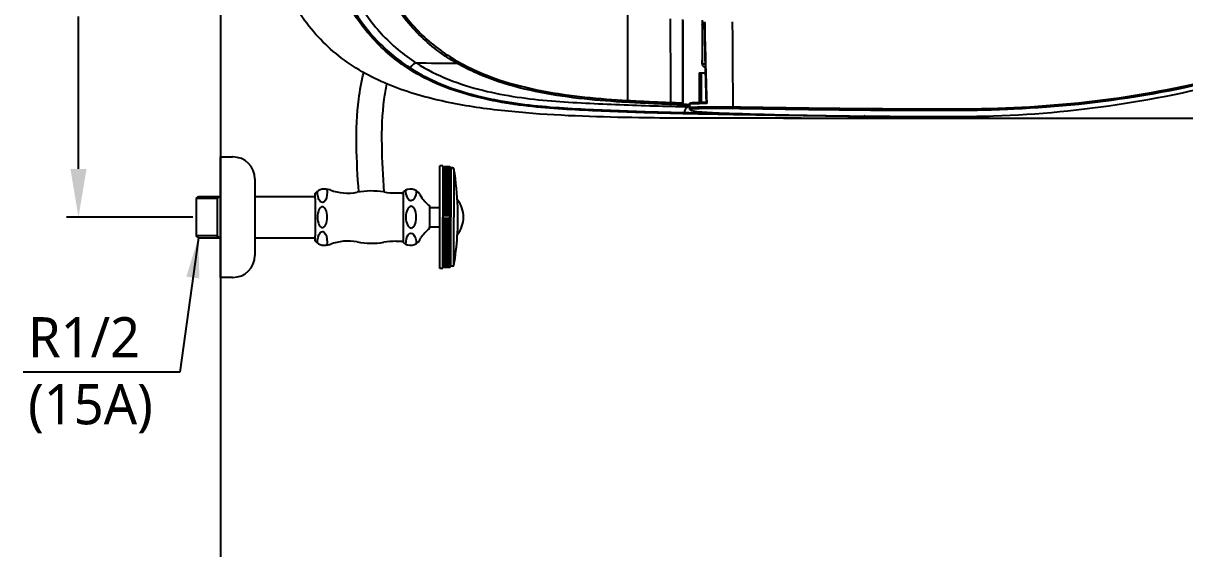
# Model space of a CAD drawing. Extents: x 5956 to 12061, y 2783 to 5292.
# Drawn here: x 9328 to 9906, y 4097 to 4358 of the extents above; entities that cross this region are included whole.
import ezdxf

# ---------------------------------------------------------------- set-up
doc = ezdxf.new("R2010")
doc.units = 0
doc.header["$LTSCALE"] = 20
doc.header["$MEASUREMENT"] = 0
doc.layers.get('0').update_dxf_attribs({"linetype": 'CONTINUOUS'})
doc.layers.get('DEFPOINTS').update_dxf_attribs({"linetype": 'CONTINUOUS'})
for name, color, linetype in [('1', 7, 'CONTINUOUS'), ('2', 2, 'CONTINUOUS'), ('4', 4, 'CONTINUOUS'), ('6', 6, 'CONTINUOUS')]:
    doc.layers.add(name, color=color, linetype=linetype)
doc.styles.add('ROMANS', font='NanumGothic.ttf', dxfattribs={"height": 10.144927})
doc.styles.get("Standard").update_dxf_attribs({"font": 'NanumGothic.ttf'})
doc.dimstyles.get("Standard").update_dxf_attribs({"dimtxt": 2.7, "dimasz": 2.5, "dimexe": 1.5, "dimexo": 1.5, "dimgap": 1.5, "dimtad": 1, "dimdec": 0, "dimlfac": 10, "dimzin": 0, "dimdsep": 46, "dimtxsty": 'Standard', "dimcen": 0, "dimclrt": 2, "dimadec": 0, "dimazin": 0, "dimtfac": 1, "dimtdec": 0, "dimtmove": 0, "dimatfit": 3, "dimfxl": 0, "dimtolj": 1, "dimtzin": 0, "dimarcsym": 0})

# ---------------------------------------------------------------- blocks, each defined once
blk = doc.blocks.new('*D19')
at = {"color": 3, "lineweight": -2}
for p, q in [((9426.27, 4511.75), (9349.5, 4511.75)), ((9355.5, 4487.75), (9355.5, 4411.82)), ((9355.5, 4285.75), (9355.5, 4361.69)), ((9412.43, 4261.75), (9349.5, 4261.75))]:
    blk.add_line(p, q, dxfattribs=at)
at = {"color": 3}
for points in [[(9351.5, 4487.75), (9359.5, 4487.75), (9355.5, 4511.75)], [(9351.5, 4285.75), (9359.5, 4285.75), (9355.5, 4261.75)]]:
    blk.add_solid(points, dxfattribs=at)
at = {"layer": 'DEFPOINTS', "color": 0}
for p in [(9428.07, 4511.75), (9355.5, 4261.75), (9414.23, 4261.75)]:
    blk.add_point(p, dxfattribs=at)
at = {"color": 2, "insert": (9355.5, 4386.75), "char_height": 24, "attachment_point": 5}
blk.add_mtext('\\A1;250', dxfattribs=at)
blk = doc.blocks.new('*D23')
at = {"color": 3, "lineweight": -2}
for p, q in [((9717.11, 4710.15), (10255.14, 4710.15)), ((10249.14, 4686.15), (10249.14, 4535.53)), ((10249.14, 4334.95), (10249.14, 4485.57)), ((9706.09, 4310.95), (10255.14, 4310.95))]:
    blk.add_line(p, q, dxfattribs=at)
at = {"color": 3}
for points in [[(10245.14, 4686.15), (10253.14, 4686.15), (10249.14, 4710.15)], [(10245.14, 4334.95), (10253.14, 4334.95), (10249.14, 4310.95)]]:
    blk.add_solid(points, dxfattribs=at)
at = {"layer": 'DEFPOINTS', "color": 0}
for p in [(9715.31, 4710.15), (9704.29, 4310.95), (10249.14, 4310.95)]:
    blk.add_point(p, dxfattribs=at)
at = {"color": 2, "insert": (10249.14, 4510.55), "char_height": 24, "attachment_point": 5}
blk.add_mtext('\\A1;400', dxfattribs=at)

msp = doc.modelspace()

# ---------------------------------------------------------------- linework, layer by layer
at = {"layer": '1', "color": 0, "linetype": 'Continuous'}
for p, q in [((9665.69, 4357.87), (9665.69, 4357.87)), ((9665.69, 4339.87), (9665.69, 4337.99)), ((9665.69, 4339.87), (9665.69, 4339.87)), ((9664.19, 4333.55), (9664.19, 4318.73)), ((9664.19, 4333.55), (9665.35, 4333.55)), ((9665.35, 4318.54), (9665.35, 4333.55)), ((9665.35, 4333.55), (9667.41, 4333.55)), ((9659.34, 4317.47), (9659.34, 4315.97))]:
    msp.add_line(p, q, dxfattribs=at)
for centre, major_axis, ratio, start_param, end_param in [((9649.63, 4318.9), (0.039, 0.999), 0.419701, 3.158248, 4.656488), ((9654.89, 4318.62), (0.842, 0.539), 0.999869, 4.114012, 5.713433), ((9655.22, 4318.16), (0.775, 0.632), 0.999905, 4.005887, 5.599177), ((9660.34, 4315.97), (-1, 0.02), 0.999469, 0.020314, 1.588796), ((9660.35, 4316.39), (-1, 0.02), 0.99947, 0.020334, 1.589155), ((9680.52, 4316.78), (0.017, 1), 0.443476, 3.178529, 4.629434), ((9656.26, 4314.23), (-0.022, -1), 0.481756, 0.038237, 1.154036), ((9687.88, 4313.65), (-0.015, -1), 0.445343, 0.038349, 1.129943), ((9687.88, 4313.65), (0.02, 1), 0.526618, 3.181984, 4.187186), ((9693.99, 4313.54), (0.015, 1), 0.437994, 3.180031, 4.120084), ((9738.19, 4312.9), (0.015, 1), 0.369102, 3.182149, 3.832085), ((9745.74, 4312.5), (0.52, 0.854), 0.997245, 3.688131, 5.25748)]:
    msp.add_ellipse(centre, major_axis=major_axis, ratio=ratio, start_param=start_param, end_param=end_param, dxfattribs=at)
for points, knots in [([(9675.94, 4310.95), (9662.03, 4310.96), (9648.13, 4311.02), (9615.48, 4311.52), (9596.74, 4312.07), (9568.66, 4314.4), (9559.28, 4315.44), (9540.72, 4318.44), (9531.53, 4320.4), (9513.53, 4325.89), (9504.74, 4329.45), (9488.52, 4338.79), (9480.96, 4344.72), (9471.47, 4355), (9468.58, 4358.66), (9463.29, 4366.42), (9460.89, 4370.53), (9454.51, 4383.08), (9451.25, 4391.83), (9445.96, 4409.8), (9443.95, 4419.04), (9440.77, 4437.42), (9439.59, 4446.64), (9436.83, 4474.33), (9436.08, 4492.85), (9436.13, 4529.98), (9436.95, 4548.65), (9439.84, 4576.53), (9441.07, 4585.78), (9444.39, 4604.16), (9446.47, 4613.33), (9451.9, 4631.1), (9455.24, 4639.73), (9461.75, 4652.07), (9464.19, 4656.11), (9469.63, 4663.8), (9472.6, 4667.41), (9482.27, 4677.5), (9489.92, 4683.27), (9506.28, 4692.34), (9515.13, 4695.78), (9533.08, 4701.06), (9542.18, 4702.92), (9560.51, 4705.79), (9569.74, 4706.8), (9597.55, 4709.05), (9616.24, 4709.59), (9648.7, 4710.08), (9662.53, 4710.13), (9678.35, 4710.14)], [0, 0, 0, 0, 0.054995, 0.054995, 0.129163, 0.129163, 0.166246, 0.166246, 0.20333, 0.20333, 0.240414, 0.240414, 0.277498, 0.277498, 0.296039, 0.296039, 0.314581, 0.314581, 0.351665, 0.351665, 0.388749, 0.388749, 0.425833, 0.425833, 0.5, 0.5, 0.574167, 0.574167, 0.611251, 0.611251, 0.648335, 0.648335, 0.685419, 0.685419, 0.703961, 0.703961, 0.722502, 0.722502, 0.759586, 0.759586, 0.79667, 0.79667, 0.833754, 0.833754, 0.870837, 0.870837, 0.945005, 0.945005, 1, 1, 1, 1]), ([(9628.64, 4701.26), (9628.64, 4699.81), (9628.64, 4698.36), (9628.64, 4688.05), (9628.64, 4679.19), (9628.64, 4652.59), (9628.64, 4634.85), (9628.64, 4599.34), (9628.64, 4581.59), (9628.64, 4546.07), (9628.64, 4528.31), (9628.64, 4492.78), (9628.64, 4475.02), (9628.64, 4439.5), (9628.64, 4421.74), (9628.64, 4386.24), (9628.64, 4368.5), (9628.64, 4340.45), (9628.64, 4330.14), (9628.64, 4319.83)], [0, 0, 0, 0, 0.011429, 0.011429, 0.081225, 0.081225, 0.220815, 0.220815, 0.360405, 0.360405, 0.499996, 0.499996, 0.639586, 0.639586, 0.779177, 0.779177, 0.918767, 0.918767, 1, 1, 1, 1]), ([(9519.78, 4335.56), (9516.55, 4337.63), (9513.44, 4339.9), (9507.49, 4344.91), (9504.65, 4347.65), (9496.75, 4356.33), (9492.23, 4362.85), (9484.56, 4376.96), (9481.5, 4384.35), (9476.41, 4399.57), (9474.39, 4407.42), (9469.43, 4430.94), (9467.51, 4446.76), (9464.81, 4478.52), (9464.25, 4494.47), (9464.24, 4526.49), (9464.81, 4542.52), (9467.51, 4574.29), (9469.43, 4590.1), (9474.35, 4613.54), (9476.36, 4621.33), (9481.46, 4636.64), (9484.52, 4644.03), (9492.1, 4658.03), (9496.7, 4664.7), (9507.27, 4676.33), (9513.31, 4681.39), (9519.78, 4685.53)], [0, 0, 0, 0, 0.03125, 0.03125, 0.0625, 0.0625, 0.125, 0.125, 0.1875, 0.1875, 0.25, 0.25, 0.375, 0.375, 0.5, 0.5, 0.625, 0.625, 0.75, 0.75, 0.8125, 0.8125, 0.875, 0.875, 0.9375, 0.9375, 1, 1, 1, 1]), ([(9520.43, 4685.04), (9513.98, 4680.91), (9507.97, 4675.87), (9497.47, 4664.32), (9492.88, 4657.68), (9485.3, 4643.68), (9482.25, 4636.32), (9477.17, 4621.1), (9475.15, 4613.28), (9470.22, 4589.86), (9468.3, 4574.09), (9465.6, 4542.41), (9465.03, 4526.49), (9465.03, 4494.51), (9465.61, 4478.56), (9468.32, 4446.85), (9470.25, 4431.06), (9475.21, 4407.6), (9477.23, 4399.78), (9482.3, 4384.64), (9485.34, 4377.29), (9492.97, 4363.25), (9497.5, 4356.73), (9507.98, 4345.2), (9514, 4340.17), (9520.43, 4336.05)], [0, 0, 0, 0, 0.0625, 0.0625, 0.125, 0.125, 0.1875, 0.1875, 0.25, 0.25, 0.375, 0.375, 0.5, 0.5, 0.625, 0.625, 0.75, 0.75, 0.8125, 0.8125, 0.875, 0.875, 0.9375, 0.9375, 1, 1, 1, 1]), ([(9523.48, 4682.57), (9521.91, 4681.57), (9520.33, 4680.49), (9517.28, 4678.26), (9515.79, 4677.1), (9511.44, 4673.45), (9508.69, 4670.82), (9503.5, 4665.13), (9501.04, 4662.04), (9496.55, 4655.61), (9494.51, 4652.27), (9488.94, 4641.95), (9485.92, 4634.62), (9480.93, 4619.56), (9478.98, 4611.94), (9474.15, 4588.92), (9472.24, 4573.36), (9469.56, 4542.05), (9468.99, 4526.25), (9468.99, 4494.72), (9469.56, 4478.93), (9472.26, 4447.51), (9474.2, 4431.8), (9479.07, 4408.78), (9481.03, 4401.19), (9485.99, 4386.3), (9489.03, 4378.94), (9494.61, 4368.66), (9496.64, 4365.34), (9501.09, 4358.98), (9503.54, 4355.91), (9508.74, 4350.22), (9511.49, 4347.59), (9517.28, 4342.75), (9520.35, 4340.51), (9523.48, 4338.52)], [0, 0, 0, 0, 0.015625, 0.015625, 0.03125, 0.03125, 0.0625, 0.0625, 0.09375, 0.09375, 0.125, 0.125, 0.1875, 0.1875, 0.25, 0.25, 0.375, 0.375, 0.5, 0.5, 0.625, 0.625, 0.75, 0.75, 0.8125, 0.8125, 0.875, 0.875, 0.90625, 0.90625, 0.9375, 0.9375, 0.96875, 0.96875, 1, 1, 1, 1]), ([(9543.58, 4338.4), (9541.88, 4339.37), (9540.16, 4340.43), (9536.87, 4342.6), (9535.26, 4343.73), (9530.57, 4347.29), (9527.6, 4349.86), (9519.23, 4358.2), (9514.33, 4364.68), (9506.41, 4378.44), (9503.25, 4385.85), (9498.16, 4400.92), (9496.21, 4408.57), (9491.44, 4431.74), (9489.65, 4447.48), (9487.14, 4479.13), (9486.64, 4494.94), (9486.65, 4526.53), (9487.16, 4542.31), (9489.04, 4565.95), (9489.82, 4573.83), (9491.85, 4589.57), (9493.09, 4597.43), (9496.31, 4612.95), (9498.28, 4620.62), (9503.42, 4635.68), (9506.56, 4642.95), (9514.45, 4656.58), (9519.34, 4663.02), (9527.67, 4671.3), (9530.62, 4673.85), (9536.86, 4678.56), (9540.18, 4680.74), (9543.57, 4682.69)], [0, 0, 0, 0, 0.015625, 0.015625, 0.03125, 0.03125, 0.0625, 0.0625, 0.125, 0.125, 0.1875, 0.1875, 0.25, 0.25, 0.375, 0.375, 0.5, 0.5, 0.625, 0.625, 0.6875, 0.6875, 0.75, 0.75, 0.8125, 0.8125, 0.875, 0.875, 0.9375, 0.9375, 0.96875, 0.96875, 1, 1, 1, 1]), ([(9544.16, 4681.89), (9537.32, 4677.98), (9531.08, 4673.32), (9520.01, 4662.33), (9515.14, 4655.91), (9507.31, 4642.33), (9504.19, 4635.08), (9499.1, 4620.09), (9497.14, 4612.46), (9493.94, 4597.01), (9492.7, 4589.19), (9490.67, 4573.53), (9489.89, 4565.69), (9488, 4542.16), (9487.48, 4526.46), (9487.47, 4495.02), (9487.97, 4479.29), (9490.5, 4447.78), (9492.3, 4432.12), (9497.05, 4409.06), (9498.98, 4401.44), (9504.03, 4386.44), (9507.16, 4379.05), (9515.02, 4365.34), (9519.9, 4358.89), (9531.02, 4347.82), (9537.29, 4343.13), (9544.17, 4339.2)], [0, 0, 0, 0, 0.0625, 0.0625, 0.125, 0.125, 0.1875, 0.1875, 0.25, 0.25, 0.3125, 0.3125, 0.375, 0.375, 0.5, 0.5, 0.625, 0.625, 0.75, 0.75, 0.8125, 0.8125, 0.875, 0.875, 0.9375, 0.9375, 1, 1, 1, 1]), ([(10109.66, 4510.55), (10109.66, 4499.17), (10108.42, 4488.02), (10104.74, 4471.63), (10103.21, 4466.22), (10099.49, 4455.52), (10097.31, 4450.26), (10089.97, 4435.06), (10083.97, 4425.57), (10073.28, 4412.33), (10069.45, 4408.14), (10061.5, 4400.16), (10057.39, 4396.32), (10044.67, 4385.27), (10035.64, 4378.49), (10016.69, 4366.13), (10006.91, 4360.66), (9991.84, 4353.41), (9986.75, 4351.15), (9976.42, 4346.95), (9971.19, 4345.02), (9955.39, 4339.47), (9944.68, 4336.09), (9912.4, 4327.12), (9890.81, 4322.76), (9847.71, 4316.9), (9826.13, 4315.39), (9793.97, 4314.73), (9783.38, 4314.79), (9762.37, 4314.84), (9751.97, 4314.89), (9720.99, 4315.15), (9700.65, 4315.44), (9680.51, 4315.78)], [0, 0, 0, 0, 0.0625, 0.0625, 0.09375, 0.09375, 0.125, 0.125, 0.1875, 0.1875, 0.21875, 0.21875, 0.25, 0.25, 0.3125, 0.3125, 0.375, 0.375, 0.40625, 0.40625, 0.4375, 0.4375, 0.5, 0.5, 0.625, 0.625, 0.75, 0.75, 0.8125, 0.8125, 0.875, 0.875, 1, 1, 1, 1]), ([(9680.96, 4316.69), (9701.02, 4316.34), (9721.28, 4316.03), (9752.15, 4315.76), (9762.52, 4315.7), (9783.45, 4315.64), (9794, 4315.57), (9826.04, 4316.21), (9847.55, 4317.7), (9890.49, 4323.53), (9911.99, 4327.87), (9944.15, 4336.81), (9954.82, 4340.18), (9970.57, 4345.72), (9975.79, 4347.64), (9986.08, 4351.81), (9991.15, 4354.06), (10006.18, 4361.28), (10015.93, 4366.72), (10034.82, 4379.01), (10043.82, 4385.77), (10056.5, 4396.78), (10060.6, 4400.59), (10068.53, 4408.54), (10072.36, 4412.7), (10083.03, 4425.89), (10089.02, 4435.33), (10096.36, 4450.47), (10098.53, 4455.71), (10102.25, 4466.38), (10103.78, 4471.77), (10107.46, 4488.1), (10108.69, 4499.21), (10108.69, 4510.55)], [0, 0, 0, 0, 0.125, 0.125, 0.1875, 0.1875, 0.25, 0.25, 0.375, 0.375, 0.5, 0.5, 0.5625, 0.5625, 0.59375, 0.59375, 0.625, 0.625, 0.6875, 0.6875, 0.75, 0.75, 0.78125, 0.78125, 0.8125, 0.8125, 0.875, 0.875, 0.90625, 0.90625, 0.9375, 0.9375, 1, 1, 1, 1]), ([(9686.24, 4313.2), (9690.75, 4313.08), (9695.34, 4312.96), (9704.66, 4312.72), (9709.42, 4312.61), (9724.03, 4312.3), (9734.28, 4312.15), (9755.59, 4311.95), (9766.63, 4311.89), (9788.63, 4311.82), (9799.66, 4311.77), (9832.63, 4312.9), (9854.49, 4314.99), (9897.91, 4321.85), (9919.51, 4326.64), (9951.55, 4335.94), (9962.09, 4339.36), (9982.91, 4346.85), (9993.08, 4351.15), (10012.84, 4361.11), (10022.48, 4366.76), (10041, 4379.3), (10049.78, 4386.11), (10066.38, 4400.83), (10074.31, 4408.65), (10088.31, 4426.28), (10094.19, 4435.72), (10103.81, 4455.79), (10107.53, 4466.53), (10112.43, 4488.23), (10113.67, 4499.28), (10113.67, 4510.55)], [0, 0, 0, 0, 0.03125, 0.03125, 0.0625, 0.0625, 0.125, 0.125, 0.1875, 0.1875, 0.25, 0.25, 0.375, 0.375, 0.5, 0.5, 0.5625, 0.5625, 0.625, 0.625, 0.6875, 0.6875, 0.75, 0.75, 0.8125, 0.8125, 0.875, 0.875, 0.9375, 0.9375, 1, 1, 1, 1]), ([(9656.22, 4318.16), (9656.22, 4325.16), (9656.22, 4332.16), (9656.22, 4345.99), (9656.22, 4352.82), (9656.22, 4359.64)], [0, 0, 0, 0, 0.506346, 0.506346, 1, 1, 1, 1]), ([(9665.7, 4357.67), (9665.7, 4357.67), (9665.7, 4357.68), (9665.7, 4357.7), (9665.7, 4357.73), (9665.69, 4357.78), (9665.69, 4357.8), (9665.69, 4357.87)], [0, 0, 0, 0, 0.142914, 0.142914, 0.571457, 0.571457, 1, 1, 1, 1]), ([(9665.7, 4357.65), (9665.7, 4357.66), (9665.7, 4357.67), (9665.7, 4357.7), (9665.69, 4357.73), (9665.69, 4357.78), (9665.69, 4357.8), (9665.69, 4357.87)], [0, 0, 0, 0, 0.227746, 0.227746, 0.613873, 0.613873, 1, 1, 1, 1]), ([(9667.82, 4318.81), (9667.73, 4321.74), (9667.64, 4324.68), (9667.47, 4331.03), (9667.38, 4334.44), (9667.13, 4344.9), (9666.99, 4351.95), (9666.86, 4359.01)], [0, 0, 0, 0, 0.219348, 0.219348, 0.474113, 0.474113, 1, 1, 1, 1]), ([(9666.94, 4358.96), (9666.94, 4358.74), (9666.95, 4358.52), (9667.09, 4351.47), (9667.24, 4344.63), (9667.5, 4334.39), (9667.6, 4330.97), (9667.79, 4324.46), (9667.89, 4321.37), (9667.99, 4318.27)], [0, 0, 0, 0, 0.016152, 0.016152, 0.519727, 0.519727, 0.771522, 0.771522, 1, 1, 1, 1]), ([(9544.17, 4339.2), (9550.71, 4335.46), (9557.56, 4332.54), (9571.62, 4327.82), (9578.83, 4326.04), (9600.29, 4321.89), (9614.57, 4320.61), (9628.64, 4319.83)], [0, 0, 0, 0, 0.25, 0.25, 0.5, 0.5, 1, 1, 1, 1]), ([(9665.7, 4340.09), (9665.7, 4340.09), (9665.7, 4340.08), (9665.7, 4340.07), (9665.7, 4340.05), (9665.69, 4340.02), (9665.69, 4340.01), (9665.69, 4339.99), (9665.69, 4339.98), (9665.69, 4339.96), (9665.69, 4339.96), (9665.69, 4339.94), (9665.69, 4339.93), (9665.69, 4339.91), (9665.69, 4339.9), (9665.69, 4339.89), (9665.69, 4339.88), (9665.69, 4339.88), (9665.69, 4339.87), (9665.69, 4339.87)], [0, 0, 0, 0, 0.064703, 0.064703, 0.369501, 0.369501, 0.575074, 0.575074, 0.714752, 0.714752, 0.810865, 0.810865, 0.912681, 0.912681, 0.953289, 0.953289, 0.986654, 0.986654, 1, 1, 1, 1]), ([(9665.7, 4340.08), (9665.7, 4340.06), (9665.7, 4340.05), (9665.7, 4340.02), (9665.7, 4340.01), (9665.7, 4339.99), (9665.7, 4339.98), (9665.69, 4339.96), (9665.69, 4339.95), (9665.69, 4339.94), (9665.69, 4339.93), (9665.69, 4339.91), (9665.69, 4339.9), (9665.69, 4339.89), (9665.69, 4339.89), (9665.69, 4339.88), (9665.69, 4339.87), (9665.69, 4339.87)], [0, 0, 0, 0, 0.302395, 0.302395, 0.530364, 0.530364, 0.684923, 0.684923, 0.790862, 0.790862, 0.901182, 0.901182, 0.945192, 0.945192, 0.981465, 0.981465, 1, 1, 1, 1]), ([(9656.26, 4313.23), (9644.7, 4313.49), (9633.28, 4313.81), (9616.15, 4314.48), (9610.45, 4314.73), (9599.03, 4315.34), (9593.31, 4315.68), (9576.15, 4317.17), (9564.7, 4318.71), (9547.49, 4323.06), (9541.74, 4324.87), (9530.54, 4329.42), (9525.06, 4332.17), (9519.78, 4335.56)], [0, 0, 0, 0, 0.25, 0.25, 0.375, 0.375, 0.5, 0.5, 0.75, 0.75, 0.875, 0.875, 1, 1, 1, 1]), ([(9520.43, 4336.05), (9525.71, 4332.67), (9531.25, 4329.89), (9542.43, 4325.37), (9548.09, 4323.6), (9559.52, 4320.72), (9565.29, 4319.61), (9576.78, 4317.87), (9582.5, 4317.24), (9593.92, 4316.25), (9599.62, 4315.92), (9611.01, 4315.31), (9616.69, 4315.06), (9633.77, 4314.39), (9645.17, 4314.07), (9656.69, 4313.82)], [0, 0, 0, 0, 0.125, 0.125, 0.25, 0.25, 0.375, 0.375, 0.5, 0.5, 0.625, 0.625, 0.75, 0.75, 1, 1, 1, 1]), ([(9523.48, 4338.52), (9528.73, 4335.18), (9534.15, 4332.49), (9545.22, 4328.05), (9550.89, 4326.3), (9567.96, 4322.06), (9579.35, 4320.57), (9596.42, 4319.13), (9602.1, 4318.81), (9613.44, 4318.22), (9619.11, 4317.97), (9636.11, 4317.31), (9647.46, 4317), (9658.94, 4316.74)], [0, 0, 0, 0, 0.125, 0.125, 0.25, 0.25, 0.5, 0.5, 0.625, 0.625, 0.75, 0.75, 1, 1, 1, 1]), ([(9628.24, 4318.91), (9614.13, 4319.69), (9599.81, 4320.97), (9578.3, 4325.16), (9571.08, 4326.95), (9556.99, 4331.7), (9550.13, 4334.64), (9543.58, 4338.4)], [0, 0, 0, 0, 0.5, 0.5, 0.75, 0.75, 1, 1, 1, 1]), ([(9665.69, 4338.09), (9665.69, 4338.07), (9665.69, 4338.05), (9665.69, 4338.02), (9665.69, 4338.01), (9665.69, 4337.99)], [0, 0, 0, 0, 0.554839, 0.554839, 1, 1, 1, 1]), ([(9665.73, 4338), (9665.72, 4337.93), (9665.71, 4337.69), (9665.85, 4337.32), (9666.1, 4336.97), (9666.37, 4336.74), (9666.62, 4336.61), (9666.81, 4336.54), (9666.95, 4336.51), (9667.05, 4336.49), (9667.11, 4336.49), (9667.14, 4336.48)], [0, 0, 0, 0, 0.069182, 0.245647, 0.387796, 0.508892, 0.611414, 0.694884, 0.777447, 0.900659, 1, 1, 1, 1]), ([(9894.95, 4324.76), (9888.14, 4323.42), (9881.31, 4322.22), (9852.94, 4317.81), (9831.27, 4315.79), (9798.58, 4314.73), (9787.64, 4314.8), (9765.84, 4314.87), (9754.91, 4314.93), (9739.02, 4315.09), (9733.8, 4315.15), (9723.58, 4315.31), (9718.56, 4315.4), (9708.83, 4315.6), (9704.14, 4315.71), (9694.94, 4315.95), (9690.4, 4316.07), (9685.95, 4316.19)], [0, 0, 0, 0, 0.095792, 0.095792, 0.397195, 0.397195, 0.547896, 0.547896, 0.698597, 0.698597, 0.773948, 0.773948, 0.849299, 0.849299, 0.924649, 0.924649, 1, 1, 1, 1]), ([(9649.6, 4317.9), (9646.08, 4318.04), (9642.54, 4318.19), (9635.42, 4318.53), (9631.85, 4318.71), (9628.24, 4318.91)], [0, 0, 0, 0, 0.500212, 0.500212, 1, 1, 1, 1]), ([(9628.64, 4319.83), (9628.64, 4319.83), (9628.64, 4319.83), (9632.26, 4319.63), (9635.85, 4319.45), (9642.98, 4319.12), (9646.52, 4318.97), (9650.05, 4318.83)], [0, 0, 0, 0, 0.000003, 0.000003, 0.500044, 0.500044, 1, 1, 1, 1]), ([(9654.86, 4317.62), (9654.84, 4317.65), (9654.33, 4317.68), (9652.49, 4317.78), (9651.16, 4317.84), (9649.6, 4317.9)], [0, 0, 0, 0, 0.5, 0.5, 1, 1, 1, 1]), ([(9650.05, 4318.83), (9651.78, 4318.77), (9653.26, 4318.72), (9655.3, 4318.65), (9655.87, 4318.63), (9655.89, 4318.62)], [0, 0, 0, 0, 0.5, 0.5, 1, 1, 1, 1]), ([(9655.2, 4317.16), (9655.19, 4317.17), (9655.19, 4317.17), (9655.16, 4317.21), (9655.13, 4317.24), (9655.02, 4317.38), (9654.94, 4317.49), (9654.86, 4317.62)], [0, 0, 0, 0, 0.052111, 0.052111, 0.260554, 0.260554, 1, 1, 1, 1]), ([(9667.99, 4318.27), (9665.39, 4318.24), (9663.19, 4318.19), (9660.17, 4318.06), (9659.35, 4317.98), (9659.35, 4317.9)], [0, 0, 0, 0, 0.5, 0.5, 1, 1, 1, 1]), ([(9659.35, 4316.39), (9659.35, 4316.51), (9662.05, 4316.63), (9668.55, 4316.72), (9671.05, 4316.73), (9676.1, 4316.73), (9678.66, 4316.72), (9680.96, 4316.69)], [0, 0, 0, 0, 0.5, 0.5, 0.75, 0.75, 1, 1, 1, 1]), ([(9662.99, 4318.69), (9662.67, 4318.68), (9661.85, 4318.64), (9660.85, 4318.58), (9660.17, 4318.51), (9659.85, 4318.45), (9659.69, 4318.4), (9659.5, 4318.29), (9659.36, 4318.08), (9659.36, 4317.95), (9659.37, 4317.9)], [0, 0, 0, 0, 0.146809, 0.402944, 0.662919, 0.800154, 0.89631, 0.942678, 0.982057, 1, 1, 1, 1]), ([(9680.51, 4315.78), (9678.37, 4315.82), (9675.98, 4315.84), (9671.26, 4315.83), (9668.93, 4315.81), (9662.87, 4315.69), (9660.35, 4315.55), (9660.35, 4315.39)], [0, 0, 0, 0, 0.25, 0.25, 0.5, 0.5, 1, 1, 1, 1]), ([(9667.76, 4318.81), (9667.74, 4318.81), (9666.92, 4318.8), (9665.51, 4318.77), (9663.93, 4318.73), (9663.2, 4318.7), (9662.99, 4318.69)], [0, 0, 0, 0, 0.01389, 0.420162, 0.82539, 1, 1, 1, 1]), ([(9667.99, 4318.27), (9667.99, 4318.27), (9667.99, 4318.28), (9667.97, 4318.29), (9667.95, 4318.31), (9667.88, 4318.4), (9667.82, 4318.47), (9667.75, 4318.58), (9667.72, 4318.63), (9667.69, 4318.71), (9667.69, 4318.73), (9667.69, 4318.78), (9667.7, 4318.79), (9667.73, 4318.81), (9667.75, 4318.81), (9667.77, 4318.81)], [0, 0, 0, 0, 0.004491, 0.004491, 0.081293, 0.081293, 0.370534, 0.370534, 0.588023, 0.588023, 0.748905, 0.748905, 0.874195, 0.874195, 1, 1, 1, 1]), ([(9659.76, 4315.15), (9659.8, 4315.12), (9659.96, 4315), (9660.13, 4314.91), (9660.29, 4314.85), (9660.34, 4314.84)], [0, 0, 0, 0, 0.164242, 0.677672, 1, 1, 1, 1]), ([(9660.35, 4315.39), (9660.35, 4315.37), (9660.35, 4315.35), (9660.34, 4315.24), (9660.34, 4315.15), (9660.34, 4315.04), (9660.34, 4315), (9660.34, 4314.97)], [0, 0, 0, 0, 0.154236, 0.154236, 0.771181, 0.771181, 1, 1, 1, 1]), ([(9660.62, 4314.77), (9660.89, 4314.68), (9661.37, 4314.58), (9663.2, 4314.32), (9664.93, 4314.16), (9669.39, 4313.86), (9672.13, 4313.71), (9675.59, 4313.57), (9675.84, 4313.56), (9676.08, 4313.55)], [0, 0, 0, 0, 0.223382, 0.223382, 0.597677, 0.597677, 0.971972, 0.971972, 1, 1, 1, 1]), ([(9746.75, 4310.88), (9727.99, 4310.93), (9709.24, 4310.95), (9686.31, 4310.95), (9682.13, 4310.94), (9675.94, 4310.95)], [0, 0, 0, 0, 0.817829, 0.817829, 1, 1, 1, 1]), ([(9745.73, 4311.5), (9745.59, 4311.59), (9744.8, 4311.67), (9742.15, 4311.82), (9740.31, 4311.87), (9738.19, 4311.9)], [0, 0, 0, 0, 0.5, 0.5, 1, 1, 1, 1]), ([(9746.75, 4310.88), (9746.71, 4310.91), (9746.66, 4310.93), (9746.45, 4311.06), (9746.28, 4311.17), (9745.99, 4311.35), (9745.86, 4311.42), (9745.73, 4311.5)], [0, 0, 0, 0, 0.124882, 0.124882, 0.624411, 0.624411, 1, 1, 1, 1]), ([(9747.75, 4311.88), (9747.75, 4311.77), (9747.73, 4311.66), (9747.66, 4311.44), (9747.6, 4311.34), (9747.46, 4311.17), (9747.38, 4311.09), (9747.19, 4310.97), (9747.08, 4310.93), (9746.9, 4310.89), (9746.82, 4310.88), (9746.75, 4310.88)], [0, 0, 0, 0, 0.214355, 0.214355, 0.428723, 0.428723, 0.642914, 0.642914, 0.857233, 0.857233, 1, 1, 1, 1])]:
    msp.add_open_spline(points, degree=3, knots=knots, dxfattribs=at)
for points, degree in [([(9650.05, 4318.83), (9650.04, 4332.69), (9650.04, 4346.56), (9650.04, 4360.44)], 3), ([(9655.86, 4360.15), (9655.87, 4346.3), (9655.88, 4332.45), (9655.89, 4318.62)], 3), ([(9665.7, 4359.82), (9665.7, 4348.91), (9665.7, 4338.01)], 2), ([(9680.69, 4358.97), (9680.77, 4344.86), (9680.86, 4330.76), (9680.96, 4316.69)], 3), ([(9544.17, 4339.2), (9543.94, 4338.81), (9543.68, 4338.46), (9543.58, 4338.4)], 3), ([(9665.69, 4338.09), (9665.69, 4339.87)], 1), ([(9519.78, 4335.56), (9519.91, 4335.52), (9520.19, 4335.73), (9520.43, 4336.05)], 3), ([(9523.48, 4338.52), (9522.75, 4338.49), (9521.52, 4337.49), (9520.43, 4336.05)], 3), ([(9523.48, 4338.52), (9530.18, 4338.48), (9536.88, 4338.44), (9543.58, 4338.4)], 3), ([(9665.7, 4338), (9665.68, 4338.03), (9666.2, 4338.06), (9667.19, 4338.09)], 3), ([(9665.71, 4337.99), (9665.7, 4337.99), (9665.69, 4337.99), (9665.69, 4337.99)], 3), ([(9667.2, 4336.5), (9667.19, 4336.49), (9667.21, 4336.48), (9667.29, 4336.48)], 3), ([(9628.64, 4319.83), (9628.61, 4319.34), (9628.42, 4318.91), (9628.24, 4318.91)], 3), ([(9655.21, 4317.15), (9655.2, 4317.15), (9655.2, 4317.16), (9655.2, 4317.16)], 3), ([(9659.34, 4316.85), (9656.74, 4316.97), (9655.36, 4317.07), (9655.21, 4317.15)], 3), ([(9655.89, 4318.62), (9656, 4318.45), (9656.11, 4318.3), (9656.22, 4318.16)], 3), ([(9656.22, 4318.16), (9656.28, 4318.09), (9657.3, 4318), (9659.28, 4317.9)], 3), ([(9658.94, 4316.74), (9658.02, 4316.75), (9657.1, 4315.55), (9656.69, 4313.82)], 3), ([(9658.94, 4316.74), (9659.07, 4316.74), (9659.21, 4316.74), (9659.34, 4316.73)], 3), ([(9659.35, 4317.9), (9659.35, 4317.76), (9659.34, 4317.62), (9659.34, 4317.47)], 3), ([(9659.34, 4315.97), (9659.34, 4316.11), (9659.35, 4316.25), (9659.35, 4316.39)], 3), ([(9659.35, 4316.39), (9659.35, 4316.9), (9659.35, 4317.4), (9659.35, 4317.9)], 3), ([(9676.19, 4312.84), (9669.5, 4312.96), (9662.86, 4313.09), (9656.26, 4313.23)], 3), ([(9656.69, 4313.82), (9663.14, 4313.67), (9669.62, 4313.55), (9676.15, 4313.43)], 3), ([(9660.34, 4314.97), (9660.34, 4314.91), (9660.43, 4314.84), (9660.62, 4314.77)], 3), ([(9676.08, 4313.55), (9680.59, 4313.37), (9683.31, 4313.28), (9686.24, 4313.2)], 3), ([(9676.15, 4313.43), (9681.51, 4313.33), (9684.89, 4313.27), (9688.27, 4313.22)], 3), ([(9687.88, 4312.65), (9684.64, 4312.7), (9681.41, 4312.75), (9676.19, 4312.84)], 3), ([(9694, 4312.55), (9691.89, 4312.58), (9689.86, 4312.61), (9687.88, 4312.65)], 3), ([(9738.19, 4311.9), (9723.18, 4312.13), (9708.47, 4312.33), (9694, 4312.55)], 3), ([(9738.56, 4315.11), (9738.56, 4315.3), (9738.56, 4315.49), (9738.56, 4315.69)], 3), ([(9746.73, 4315.59), (9746.73, 4315.4), (9746.73, 4315.21), (9746.73, 4315.03)], 3), ([(9747.5, 4312.03), (9747.58, 4311.98), (9747.67, 4311.93), (9747.75, 4311.88)], 3), ([(9747.75, 4315.58), (9747.75, 4315.02)], 1)]:
    msp.add_open_spline(points, degree=degree, dxfattribs=at)
at = {"layer": '4'}
for p, q in [((9426.11, 4291.75), (9432.11, 4291.75)), ((9426.11, 4231.75), (9426.11, 4291.75)), ((9536.73, 4287.25), (9535.23, 4287.25)), ((9535.23, 4286.25), (9535.23, 4287.25)), ((9536.73, 4287.05), (9536.73, 4287.25)), ((9536.73, 4287.05), (9536.73, 4261.75)), ((9535.23, 4261.75), (9535.23, 4286.25)), ((9540.23, 4286.34), (9536.73, 4286.34)), ((9540.23, 4285.34), (9536.73, 4285.34)), ((9540.23, 4284.34), (9536.73, 4284.34)), ((9540.23, 4283.34), (9536.73, 4283.34)), ((9540.23, 4282.34), (9536.73, 4282.34)), ((9540.23, 4281.34), (9536.73, 4281.34)), ((9540.23, 4286.75), (9537.03, 4286.75)), ((9540.73, 4286.25), (9540.23, 4286.75)), ((9540.23, 4286.75), (9540.23, 4261.75)), ((9541.56, 4286.25), (9540.73, 4286.25)), ((9540.73, 4286.25), (9540.73, 4261.75)), ((9542.15, 4285.75), (9542.15, 4261.75)), ((9443.23, 4280.75), (9443.23, 4242.75)), ((9540.23, 4280.34), (9536.73, 4280.34)), ((9540.23, 4279.34), (9536.73, 4279.34)), ((9540.23, 4278.34), (9536.73, 4278.34)), ((9540.23, 4277.34), (9536.73, 4277.34)), ((9540.23, 4276.34), (9536.73, 4276.34)), ((9540.23, 4275.34), (9536.73, 4275.34)), ((9414.11, 4271), (9415.11, 4272)), ((9424.61, 4271), (9414.11, 4271)), ((9414.23, 4252.5), (9414.23, 4271)), ((9415.11, 4272), (9426.11, 4272)), ((9424.61, 4251.5), (9424.61, 4272)), ((9424.61, 4271), (9425.61, 4272)), ((9426.11, 4271.38), (9426.11, 4252.12)), ((9443.23, 4272), (9473.23, 4272)), ((9473.23, 4271), (9473.23, 4273.75)), ((9473.23, 4271), (9473.23, 4252.5)), ((9513.52, 4273.78), (9517.15, 4273.78)), ((9516.23, 4273.75), (9517.15, 4273.75)), ((9517.15, 4273.75), (9517.15, 4274.47)), ((9517.15, 4249.75), (9517.15, 4273.75)), ((9525.26, 4273.07), (9525.81, 4272.12)), ((9540.23, 4274.34), (9536.73, 4274.34)), ((9540.23, 4273.34), (9536.73, 4273.34)), ((9540.23, 4272.34), (9536.73, 4272.34)), ((9540.23, 4271.34), (9536.73, 4271.34)), ((9540.23, 4270.34), (9536.73, 4270.34)), ((9530.15, 4267.48), (9530.15, 4266.5)), ((9530.15, 4266.5), (9530.15, 4257)), ((9530.15, 4266.5), (9535.23, 4266.5)), ((9540.23, 4269.34), (9536.73, 4269.34)), ((9540.23, 4268.34), (9536.73, 4268.34)), ((9540.23, 4267.34), (9536.73, 4267.34)), ((9540.23, 4266.34), (9536.73, 4266.34)), ((9540.23, 4265.34), (9536.73, 4265.34)), ((9540.23, 4264.34), (9536.73, 4264.34)), ((9535.23, 4236.25), (9535.23, 4261.75)), ((9540.23, 4263.34), (9536.73, 4263.34)), ((9540.23, 4262.34), (9536.73, 4262.34)), ((9536.73, 4236.45), (9536.73, 4261.75)), ((9540.23, 4261.16), (9536.73, 4261.16)), ((9540.23, 4260.16), (9536.73, 4260.16)), ((9540.23, 4259.16), (9536.73, 4259.16)), ((9540.23, 4258.16), (9536.73, 4258.16)), ((9540.23, 4236.75), (9540.23, 4261.75)), ((9540.73, 4237.25), (9540.73, 4261.75)), ((9542.15, 4237.75), (9542.15, 4261.75)), ((9415.11, 4251.5), (9414.11, 4252.5)), ((9424.61, 4252.5), (9414.11, 4252.5)), ((9425.61, 4251.5), (9424.61, 4252.5)), ((9473.23, 4249.75), (9473.23, 4252.5)), ((9530.15, 4257), (9535.23, 4257)), ((9530.15, 4256.02), (9530.15, 4257)), ((9540.23, 4257.16), (9536.73, 4257.16)), ((9540.23, 4256.16), (9536.73, 4256.16)), ((9540.23, 4255.16), (9536.73, 4255.16)), ((9540.23, 4254.16), (9536.73, 4254.16)), ((9540.23, 4253.16), (9536.73, 4253.16)), ((9540.23, 4252.16), (9536.73, 4252.16)), ((9415.11, 4251.5), (9426.11, 4251.5)), ((9443.23, 4251.5), (9473.23, 4251.5)), ((9473.23, 4251.5), (9473.23, 4251.32)), ((9473.23, 4249.75), (9473.23, 4251.32)), ((9513.52, 4249.75), (9517.15, 4249.75)), ((9517.15, 4249.03), (9517.15, 4249.75)), ((9525.26, 4250.43), (9525.81, 4251.39)), ((9540.23, 4251.16), (9536.73, 4251.16)), ((9540.23, 4250.16), (9536.73, 4250.16)), ((9540.23, 4249.16), (9536.73, 4249.16)), ((9540.23, 4248.16), (9536.73, 4248.16)), ((9540.23, 4247.16), (9536.73, 4247.16)), ((9540.23, 4246.16), (9536.73, 4246.16)), ((9540.23, 4245.16), (9536.73, 4245.16)), ((9540.23, 4244.19), (9536.73, 4244.19)), ((9540.23, 4243.19), (9536.73, 4243.19)), ((9540.23, 4242.19), (9536.73, 4242.19)), ((9540.23, 4241.19), (9536.73, 4241.19)), ((9536.73, 4236.28), (9535.23, 4236.28)), ((9540.23, 4240.19), (9536.73, 4240.19)), ((9540.23, 4239.19), (9536.73, 4239.19)), ((9540.23, 4238.19), (9536.73, 4238.19)), ((9540.23, 4237.19), (9536.73, 4237.19)), ((9540.23, 4236.78), (9537.03, 4236.78)), ((9540.73, 4237.28), (9540.23, 4236.78)), ((9541.56, 4237.28), (9540.73, 4237.28)), ((9432.11, 4231.75), (9426.11, 4231.75))]:
    msp.add_line(p, q, dxfattribs=at)
for centre, radius, start, end in [((9432.11, 4280.75), 11, 89.35263, 90), ((9432.23, 4280.75), 11, 0, 90), ((9537.03, 4287.05), 0.3, 180, 270), ((9541.56, 4285.55), 0.7, 9.49341, 90), ((9399.23, 4261.75), 145, 1.94314, 9.49341), ((9478.14, 4268.76), 7, 69.03386, 134.51294), ((9489.53, 4298.51), 24.83, 249.03386, 280.73728), ((9520.62, 4270.39), 5.36, 30, 130.43057), ((9501.23, 4236.78), 38, 80.69517, 100.73727), ((9513.52, 4311.78), 38, 260.69518, 270), ((9537.94, 4279.12), 14, 210, 236.19018), ((9532.98, 4261.71), 14, 0.24727, 38.21407), ((9399.23, 4261.75), 145, 350.50659, 1.94314), ((9532.98, 4261.83), 14, 321.78593, 359.75273), ((9537.94, 4244.39), 14, 123.80982, 150), ((9478.14, 4254.74), 7, 225.5, 290.96614), ((9489.53, 4225.02), 24.83, 79.26272, 110.96614), ((9501.23, 4286.75), 38, 259.26273, 279.30483), ((9513.52, 4211.75), 38, 90, 99.30482), ((9520.62, 4253.11), 5.36, 229.56943, 330), ((9432.23, 4242.75), 11, 270, 0), ((9537.03, 4236.48), 0.3, 90, 180), ((9541.56, 4237.98), 0.7, 270, 350.50659), ((9432.11, 4242.75), 11, 270, 270.64737)]:
    msp.add_arc(centre, radius, start, end, dxfattribs=at)
at = {"layer": '4', "extrusion": (0, 0, -1)}
for centre, major_axis, ratio, start_param, end_param in [((9476.79, 4274.26), (0, -5.22), 0.46009, 4.433611, 7.934688), ((9520.91, 4275.34), (0, -5.4), 0.478204, 4.79078, 7.834251), ((9476.79, 4249.34), (0, -5.22), 0.46009, 1.472186, 5.009627), ((9520.91, 4248.43), (0, -5.4), 0.478204, 1.540108, 4.68362)]:
    msp.add_ellipse(centre, major_axis=major_axis, ratio=ratio, start_param=start_param, end_param=end_param, dxfattribs=at)
for centre, major_axis, ratio in [((9476.79, 4261.75), (0, -5.22), 0.46009), ((9520.91, 4261.75), (0, -5.4), 0.478204)]:
    msp.add_ellipse(centre, major_axis=major_axis, ratio=ratio, dxfattribs=at)
at = {"layer": '4'}
for points, knots in [([(9494.88, 4274.25), (9493.89, 4289.82), (9492.61, 4309.98), (9496.31, 4329.34), (9497.35, 4333.71)], [0, 0, 0, 0, 46.247919, 59.853653, 59.853653, 59.853653, 59.853653]), ([(9507.58, 4274.25), (9506.59, 4289.82), (9505.43, 4308.02), (9508.34, 4325.57), (9508.83, 4328.09)], [0, 0, 0, 0, 46.247919, 54.036277, 54.036277, 54.036277, 54.036277])]:
    msp.add_open_spline(points, degree=3, knots=knots, dxfattribs=at)
at = {"layer": '6'}
msp.add_lwpolyline([(10426.11, 5036.79), (9426.11, 5036.79), (9426.11, 3111.75), (11353.61, 3111.75), (11353.61, 4136.75)], dxfattribs=at)

# ---------------------------------------------------------------- texts
at = {"layer": '2', "insert": (9330.42, 4183.1), "char_height": 20, "attachment_point": 4, "style": 'ROMANS'}
msp.add_mtext('R1/2\\P(15A)', dxfattribs=at)

# ---------------------------------------------------------------- dimensions: what is measured, and where the dimension line sits
dim = msp.add_linear_dim(base=(10249.14, 4310.95), p1=(9715.31, 4710.15), p2=(9704.29, 4310.95), angle=90, text='400', dimstyle='Standard', override={"dimscale": 1.2, "dimtxt": 20, "dimasz": 20, "dimexe": 5, "dimgap": 10, "dimtih": 1, "dimtoh": 1, "dimlfac": 1, "dimzin": 12, "dimclrd": 3, "dimclre": 3, "dimazin": 2, "dimarcsym": 1})
dim.commit()
dim.dimension.update_dxf_attribs({"geometry": '*D23', "text_midpoint": (10249.14, 4510.55)})
dim = msp.add_linear_dim(base=(9355.5, 4261.75), p1=(9428.07, 4511.75), p2=(9414.23, 4261.75), angle=90, dimstyle='Standard', override={"dimscale": 1.2, "dimtxt": 20, "dimasz": 20, "dimexe": 5, "dimgap": 10, "dimtih": 1, "dimtoh": 1, "dimlfac": 1, "dimzin": 12, "dimclrd": 3, "dimclre": 3, "dimazin": 2, "dimarcsym": 1})
dim.commit()
dim.dimension.update_dxf_attribs({"geometry": '*D19', "text_midpoint": (9355.5, 4386.75)})

# ---------------------------------------------------------------- leaders
msp.add_leader([(9415.11, 4251.5), (9405.91, 4184.63), (9328.01, 4184.63)], dimstyle='Standard', override={"dimtxt": 20, "dimasz": 20, "dimexe": 5, "dimgap": 10, "dimtad": 0, "dimlfac": 1, "dimzin": 12, "dimclrd": 3, "dimclre": 3, "dimazin": 2, "dimarcsym": 1})

doc.saveas('drawing.dxf')
